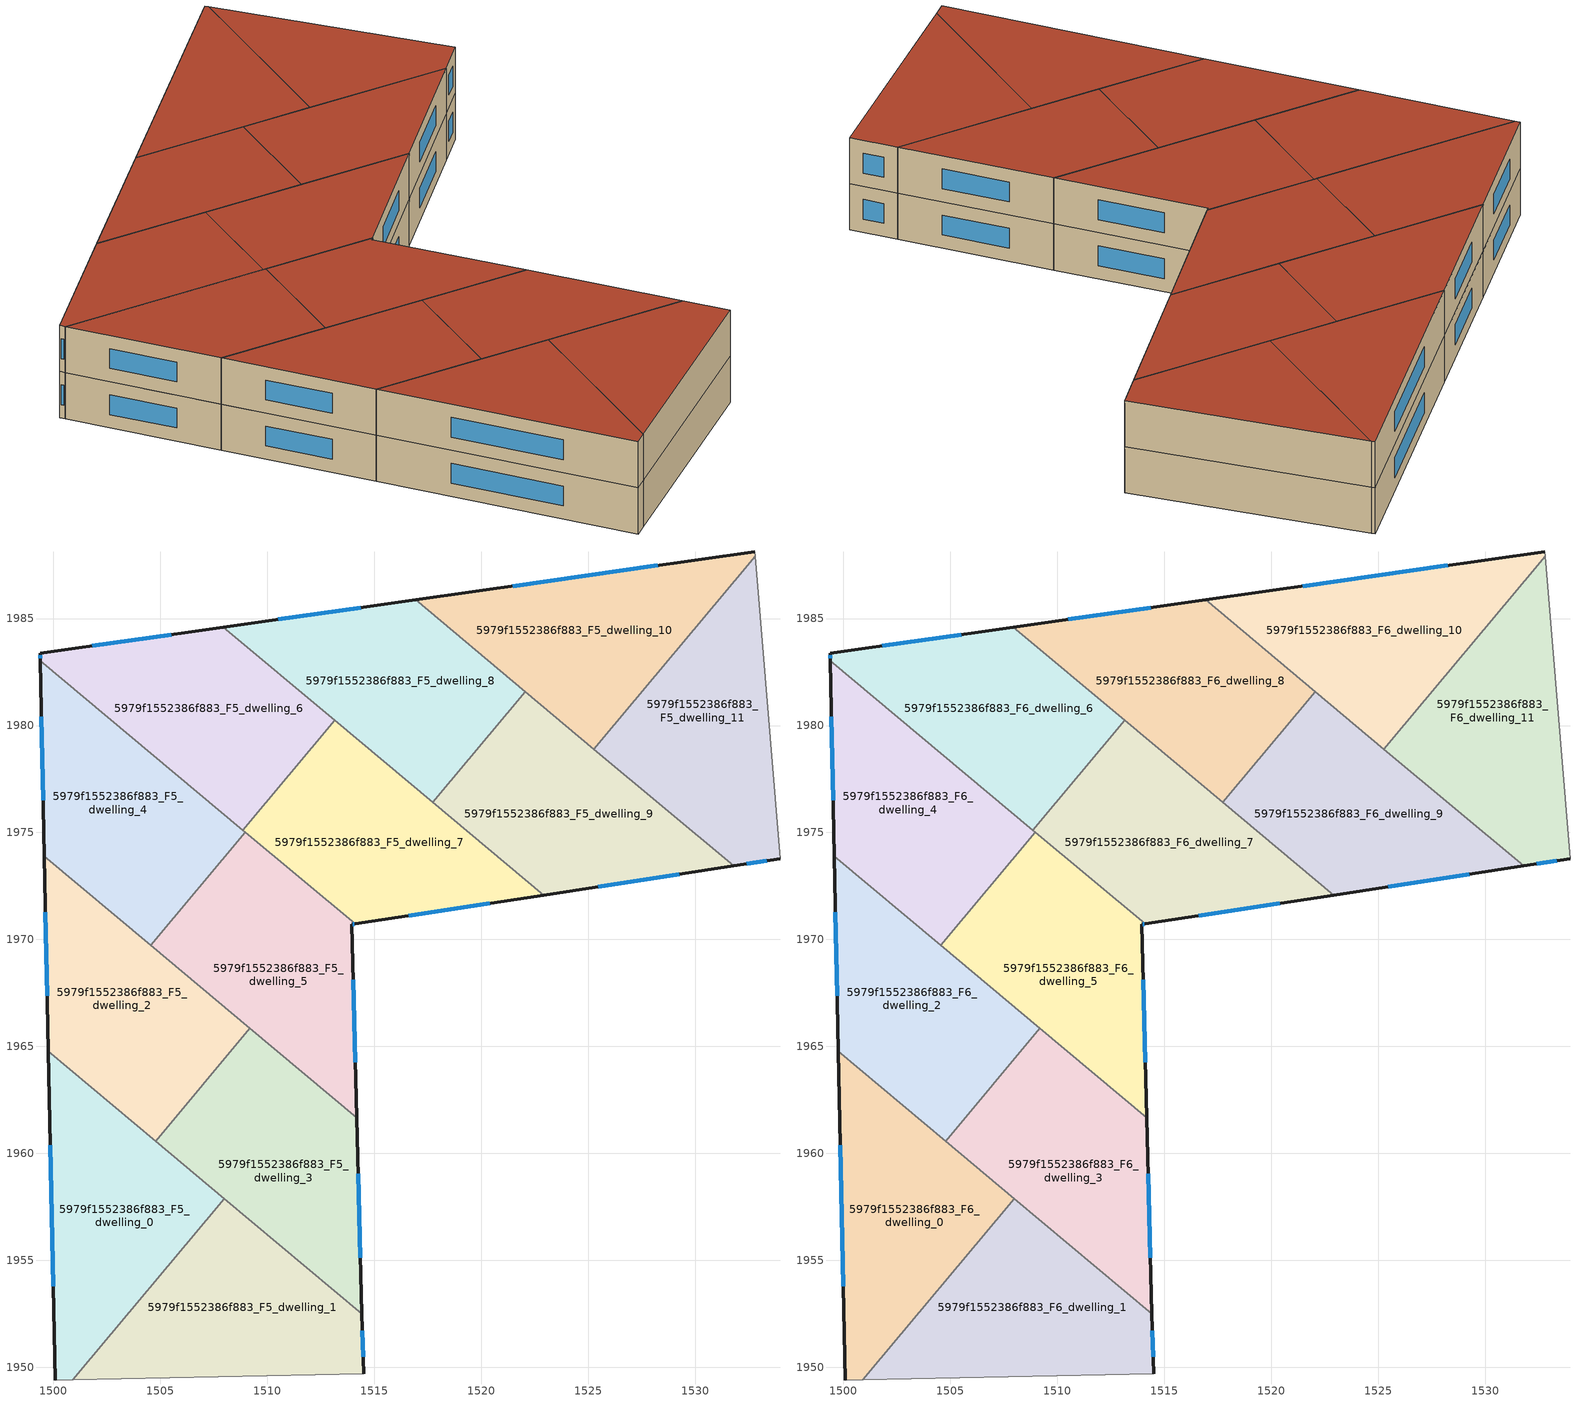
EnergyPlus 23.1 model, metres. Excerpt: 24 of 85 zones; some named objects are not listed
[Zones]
5979f1552386f883_F5_dwelling_0
 floor to 5979f1552386f883_F4_dwelling_0 (EU_floor_Construction): 1507.99,1957.89 1500.9,1949.41 1500.09,1949.4 1499.77,1964.77 z15
 wall outside (EU_wall_Construction): 1499.77,1964.77 1500.09,1949.4 z15:18
 wall to 5979f1552386f883_F5_dwelling_1 (EU_wall_Construction): 1500.9,1949.41 1507.99,1957.89 z15:18
 wall adiabatic (EU_wall_Construction): 1500.09,1949.4 1500.9,1949.41 z15:18
 wall to 5979f1552386f883_F5_dwelling_2 (EU_wall_Construction): 1504.79,1960.58 1499.77,1964.77 z15:18
 wall to 5979f1552386f883_F5_dwelling_3 (EU_wall_Construction): 1507.99,1957.89 1504.79,1960.58 z15:18
 window (EU_Window_Construction): 1499.86,1960.38 1500,1953.79 z15.86:17.14
5979f1552386f883_F5_dwelling_1
 floor to 5979f1552386f883_F4_dwelling_1 (EU_floor_Construction): 1514.43,1952.51 1514.5,1949.7 1500.9,1949.41 1507.99,1957.89 z15
 wall outside (EU_wall_Construction): 1514.5,1949.7 1514.43,1952.51 z15:18
 wall adiabatic (EU_wall_Construction): 1500.9,1949.41 1514.5,1949.7 z15:18
 wall to 5979f1552386f883_F5_dwelling_3 (EU_wall_Construction): 1514.43,1952.51 1507.99,1957.89 z15:18
 window (EU_Window_Construction): 1514.48,1950.5 1514.45,1951.71 z15.86:17.14
5979f1552386f883_F5_dwelling_10
 floor to 5979f1552386f883_F4_dwelling_10 (EU_floor_Construction): 1532.79,1988.12 1532.8,1987.91 1525.27,1978.9 1516.93,1985.87 z15
 wall outside (EU_wall_Construction): 1532.79,1988.12 1516.93,1985.87 z15:18
 wall to 5979f1552386f883_F5_dwelling_11 (EU_wall_Construction): 1525.27,1978.9 1532.8,1987.91 z15:18
 wall adiabatic (EU_wall_Construction): 1532.8,1987.91 1532.79,1988.12 z15:18
 wall to 5979f1552386f883_F5_dwelling_8 (EU_wall_Construction): 1516.93,1985.87 1522.06,1981.58 z15:18
 wall to 5979f1552386f883_F5_dwelling_9 (EU_wall_Construction): 1522.06,1981.58 1525.27,1978.9 z15:18
 window (EU_Window_Construction): 1528.26,1987.48 1521.46,1986.52 z15.86:17.14
5979f1552386f883_F5_dwelling_11
 floor to 5979f1552386f883_F4_dwelling_11 (EU_floor_Construction): 1532.8,1987.91 1533.96,1973.77 1531.8,1973.44 1525.27,1978.9 z15
 wall outside (EU_wall_Construction): 1531.8,1973.44 1533.96,1973.77 z15:18
 wall adiabatic (EU_wall_Construction): 1533.96,1973.77 1532.8,1987.91 z15:18
 wall to 5979f1552386f883_F5_dwelling_9 (EU_wall_Construction): 1525.27,1978.9 1531.8,1973.44 z15:18
 window (EU_Window_Construction): 1532.42,1973.53 1533.35,1973.67 z15.86:17.14
5979f1552386f883_F5_dwelling_2
 floor to 5979f1552386f883_F4_dwelling_2 (EU_floor_Construction): 1509.19,1965.84 1504.78,1960.58 1499.77,1964.77 1499.58,1973.89 z15
 wall outside (EU_wall_Construction): 1499.58,1973.89 1499.77,1964.77 z15:18
 wall to 5979f1552386f883_F5_dwelling_3 (EU_wall_Construction): 1504.78,1960.58 1509.19,1965.84 z15:18
 wall to 5979f1552386f883_F5_dwelling_4 (EU_wall_Construction): 1504.56,1969.72 1499.58,1973.89 z15:18
 wall to 5979f1552386f883_F5_dwelling_5 (EU_wall_Construction): 1509.19,1965.85 1504.56,1969.72 z15:18
 window (EU_Window_Construction): 1499.63,1971.28 1499.71,1967.38 z15.86:17.14
5979f1552386f883_F5_dwelling_3
 floor to 5979f1552386f883_F4_dwelling_3 (EU_floor_Construction): 1514.18,1961.67 1514.43,1952.51 1504.78,1960.58 1509.19,1965.84 z15
 wall outside (EU_wall_Construction): 1514.43,1952.51 1514.18,1961.67 z15:18
 wall to 5979f1552386f883_F5_dwelling_5 (EU_wall_Construction): 1514.18,1961.67 1509.19,1965.84 z15:18
 window (EU_Window_Construction): 1514.36,1955.13 1514.25,1959.05 z15.86:17.14
5979f1552386f883_F5_dwelling_4
 floor to 5979f1552386f883_F4_dwelling_4 (EU_floor_Construction): 1508.98,1975.01 1504.56,1969.72 1499.58,1973.89 1499.39,1983.03 z15
 wall outside (EU_wall_Construction): 1499.39,1983.03 1499.58,1973.89 z15:18
 wall to 5979f1552386f883_F5_dwelling_5 (EU_wall_Construction): 1504.56,1969.72 1508.98,1975.01 z15:18
 wall to 5979f1552386f883_F5_dwelling_6 (EU_wall_Construction): 1508.86,1975.11 1499.39,1983.03 z15:18
 wall to 5979f1552386f883_F5_dwelling_7 (EU_wall_Construction): 1508.98,1975.01 1508.86,1975.11 z15:18
 window (EU_Window_Construction): 1499.44,1980.42 1499.52,1976.5 z15.86:17.14
5979f1552386f883_F5_dwelling_5
 floor to 5979f1552386f883_F4_dwelling_5 (EU_floor_Construction): 1514.1,1970.73 1513.94,1970.7 1514.18,1961.67 1504.56,1969.72 1508.98,1975.01 z15
 wall outside (EU_wall_Construction): 1514.18,1961.67 1513.94,1970.7 1514.1,1970.73 z15:18
 wall to 5979f1552386f883_F5_dwelling_7 (EU_wall_Construction): 1514.1,1970.73 1508.98,1975.01 z15:18
 window (EU_Window_Construction): 1513.99,1970.71 1514.06,1970.72 / 1514.11,1964.25 1514.01,1968.12 z15.86:17.14
5979f1552386f883_F5_dwelling_6
 floor to 5979f1552386f883_F4_dwelling_6 (EU_floor_Construction): 1513.16,1980.25 1508.86,1975.11 1499.39,1983.03 1499.38,1983.38 1507.96,1984.6 z15
 wall outside (EU_wall_Construction): 1507.96,1984.6 1499.38,1983.38 1499.39,1983.03 z15:18
 wall to 5979f1552386f883_F5_dwelling_7 (EU_wall_Construction): 1508.86,1975.11 1513.16,1980.25 z15:18
 wall to 5979f1552386f883_F5_dwelling_8 (EU_wall_Construction): 1513.16,1980.25 1507.96,1984.6 z15:18
 window (EU_Window_Construction): 1499.38,1983.28 1499.39,1983.13 / 1505.51,1984.25 1501.83,1983.73 z15.86:17.14
5979f1552386f883_F5_dwelling_7
 floor to 5979f1552386f883_F4_dwelling_7 (EU_floor_Construction): 1522.92,1972.08 1514.1,1970.73 1508.86,1975.11 1513.16,1980.25 z15
 wall outside (EU_wall_Construction): 1514.1,1970.73 1522.92,1972.08 z15:18
 wall to 5979f1552386f883_F5_dwelling_9 (EU_wall_Construction): 1522.92,1972.08 1517.74,1976.41 z15:18
 wall to 5979f1552386f883_F5_dwelling_8 (EU_wall_Construction): 1517.74,1976.41 1513.15,1980.25 z15:18
 window (EU_Window_Construction): 1516.62,1971.11 1520.4,1971.69 z15.86:17.14
5979f1552386f883_F5_dwelling_8
 floor to 5979f1552386f883_F4_dwelling_8 (EU_floor_Construction): 1522.07,1981.58 1517.74,1976.41 1507.96,1984.6 1516.93,1985.87 z15
 wall outside (EU_wall_Construction): 1516.93,1985.87 1507.96,1984.6 z15:18
 wall to 5979f1552386f883_F5_dwelling_9 (EU_wall_Construction): 1517.74,1976.41 1522.07,1981.58 z15:18
 window (EU_Window_Construction): 1514.37,1985.51 1510.52,1984.96 z15.86:17.14
5979f1552386f883_F5_dwelling_9
 floor to 5979f1552386f883_F4_dwelling_9 (EU_floor_Construction): 1531.8,1973.44 1522.92,1972.08 1517.74,1976.41 1522.07,1981.58 z15
 wall outside (EU_wall_Construction): 1522.92,1972.08 1531.8,1973.44 z15:18
 window (EU_Window_Construction): 1525.46,1972.47 1529.26,1973.05 z15.86:17.14
5979f1552386f883_F6_dwelling_0
 floor to 5979f1552386f883_F5_dwelling_0 (EU_floor_Construction): 1507.99,1957.89 1500.9,1949.41 1500.09,1949.4 1499.77,1964.77 z18
 wall outside (EU_wall_Construction): 1499.77,1964.77 1500.09,1949.4 z18:21
 wall to 5979f1552386f883_F6_dwelling_1 (EU_wall_Construction): 1500.9,1949.41 1507.99,1957.89 z18:21
 wall adiabatic (EU_wall_Construction): 1500.09,1949.4 1500.9,1949.41 z18:21
 wall to 5979f1552386f883_F6_dwelling_2 (EU_wall_Construction): 1504.79,1960.58 1499.77,1964.77 z18:21
 wall to 5979f1552386f883_F6_dwelling_3 (EU_wall_Construction): 1507.99,1957.89 1504.79,1960.58 z18:21
 window (EU_Window_Construction): 1499.86,1960.38 1500,1953.79 z18.86:20.14
 roof outside (EU_roof_Construction): 1500.9,1949.41 1507.99,1957.89 1499.77,1964.77 1500.09,1949.4 z21
5979f1552386f883_F6_dwelling_1
 floor to 5979f1552386f883_F5_dwelling_1 (EU_floor_Construction): 1514.43,1952.51 1514.5,1949.7 1500.9,1949.41 1507.99,1957.89 z18
 wall outside (EU_wall_Construction): 1514.5,1949.7 1514.43,1952.51 z18:21
 wall adiabatic (EU_wall_Construction): 1500.9,1949.41 1514.5,1949.7 z18:21
 wall to 5979f1552386f883_F6_dwelling_3 (EU_wall_Construction): 1514.43,1952.51 1507.99,1957.89 z18:21
 window (EU_Window_Construction): 1514.48,1950.5 1514.45,1951.71 z18.86:20.14
 roof outside (EU_roof_Construction): 1514.5,1949.7 1514.43,1952.51 1507.99,1957.89 1500.9,1949.41 z21
5979f1552386f883_F6_dwelling_10
 floor to 5979f1552386f883_F5_dwelling_10 (EU_floor_Construction): 1532.79,1988.12 1532.8,1987.91 1525.27,1978.9 1516.93,1985.87 z18
 wall outside (EU_wall_Construction): 1532.79,1988.12 1516.93,1985.87 z18:21
 wall to 5979f1552386f883_F6_dwelling_11 (EU_wall_Construction): 1525.27,1978.9 1532.8,1987.91 z18:21
 wall adiabatic (EU_wall_Construction): 1532.8,1987.91 1532.79,1988.12 z18:21
 wall to 5979f1552386f883_F6_dwelling_8 (EU_wall_Construction): 1516.93,1985.87 1522.06,1981.58 z18:21
 wall to 5979f1552386f883_F6_dwelling_9 (EU_wall_Construction): 1522.06,1981.58 1525.27,1978.9 z18:21
 window (EU_Window_Construction): 1528.26,1987.48 1521.46,1986.52 z18.86:20.14
 roof outside (EU_roof_Construction): 1525.27,1978.9 1532.8,1987.91 1532.79,1988.12 1516.93,1985.87 z21
5979f1552386f883_F6_dwelling_11
 floor to 5979f1552386f883_F5_dwelling_11 (EU_floor_Construction): 1532.8,1987.91 1533.96,1973.77 1531.8,1973.44 1525.27,1978.9 z18
 wall outside (EU_wall_Construction): 1531.8,1973.44 1533.96,1973.77 z18:21
 wall adiabatic (EU_wall_Construction): 1533.96,1973.77 1532.8,1987.91 z18:21
 wall to 5979f1552386f883_F6_dwelling_9 (EU_wall_Construction): 1525.27,1978.9 1531.8,1973.44 z18:21
 window (EU_Window_Construction): 1532.42,1973.53 1533.35,1973.67 z18.86:20.14
 roof outside (EU_roof_Construction): 1533.96,1973.77 1532.8,1987.91 1525.27,1978.9 1531.8,1973.44 z21
5979f1552386f883_F6_dwelling_2
 floor to 5979f1552386f883_F5_dwelling_2 (EU_floor_Construction): 1509.19,1965.84 1504.78,1960.58 1499.77,1964.77 1499.58,1973.89 z18
 wall outside (EU_wall_Construction): 1499.58,1973.89 1499.77,1964.77 z18:21
 wall to 5979f1552386f883_F6_dwelling_3 (EU_wall_Construction): 1504.78,1960.58 1509.19,1965.84 z18:21
 wall to 5979f1552386f883_F6_dwelling_4 (EU_wall_Construction): 1504.56,1969.72 1499.58,1973.89 z18:21
 wall to 5979f1552386f883_F6_dwelling_5 (EU_wall_Construction): 1509.19,1965.85 1504.56,1969.72 z18:21
 window (EU_Window_Construction): 1499.63,1971.28 1499.71,1967.38 z18.86:20.14
 roof outside (EU_roof_Construction): 1504.78,1960.58 1509.19,1965.84 1499.58,1973.89 1499.77,1964.77 z21
5979f1552386f883_F6_dwelling_3
 floor to 5979f1552386f883_F5_dwelling_3 (EU_floor_Construction): 1514.18,1961.67 1514.43,1952.51 1504.78,1960.58 1509.19,1965.84 z18
 wall outside (EU_wall_Construction): 1514.43,1952.51 1514.18,1961.67 z18:21
 wall to 5979f1552386f883_F6_dwelling_5 (EU_wall_Construction): 1514.18,1961.67 1509.19,1965.84 z18:21
 window (EU_Window_Construction): 1514.36,1955.13 1514.25,1959.05 z18.86:20.14
 roof outside (EU_roof_Construction): 1514.43,1952.51 1514.18,1961.67 1509.19,1965.84 1504.78,1960.58 z21
5979f1552386f883_F6_dwelling_4
 floor to 5979f1552386f883_F5_dwelling_4 (EU_floor_Construction): 1508.98,1975.01 1504.56,1969.72 1499.58,1973.89 1499.39,1983.03 z18
 wall outside (EU_wall_Construction): 1499.39,1983.03 1499.58,1973.89 z18:21
 wall to 5979f1552386f883_F6_dwelling_5 (EU_wall_Construction): 1504.56,1969.72 1508.98,1975.01 z18:21
 wall to 5979f1552386f883_F6_dwelling_6 (EU_wall_Construction): 1508.86,1975.11 1499.39,1983.03 z18:21
 wall to 5979f1552386f883_F6_dwelling_7 (EU_wall_Construction): 1508.98,1975.01 1508.86,1975.11 z18:21
 window (EU_Window_Construction): 1499.44,1980.42 1499.52,1976.5 z18.86:20.14
 roof outside (EU_roof_Construction): 1504.56,1969.72 1508.98,1975.01 1499.39,1983.03 1499.58,1973.89 z21
5979f1552386f883_F6_dwelling_5
 floor to 5979f1552386f883_F5_dwelling_5 (EU_floor_Construction): 1514.1,1970.73 1513.94,1970.7 1514.18,1961.67 1504.56,1969.72 1508.98,1975.01 z18
 wall outside (EU_wall_Construction): 1514.18,1961.67 1513.94,1970.7 1514.1,1970.73 z18:21
 wall to 5979f1552386f883_F6_dwelling_7 (EU_wall_Construction): 1514.1,1970.73 1508.98,1975.01 z18:21
 window (EU_Window_Construction): 1513.99,1970.71 1514.06,1970.72 / 1514.11,1964.25 1514.01,1968.12 z18.86:20.14
 roof outside (EU_roof_Construction): 1514.18,1961.67 1513.94,1970.7 1514.1,1970.73 1508.98,1975.01 1504.56,1969.72 z21
5979f1552386f883_F6_dwelling_6
 floor to 5979f1552386f883_F5_dwelling_6 (EU_floor_Construction): 1513.16,1980.25 1508.86,1975.11 1499.39,1983.03 1499.38,1983.38 1507.96,1984.6 z18
 wall outside (EU_wall_Construction): 1507.96,1984.6 1499.38,1983.38 1499.39,1983.03 z18:21
 wall to 5979f1552386f883_F6_dwelling_7 (EU_wall_Construction): 1508.86,1975.11 1513.16,1980.25 z18:21
 wall to 5979f1552386f883_F6_dwelling_8 (EU_wall_Construction): 1513.16,1980.25 1507.96,1984.6 z18:21
 window (EU_Window_Construction): 1499.38,1983.28 1499.39,1983.13 / 1505.51,1984.25 1501.83,1983.73 z18.86:20.14
 roof outside (EU_roof_Construction): 1508.86,1975.11 1513.16,1980.25 1507.96,1984.6 1499.38,1983.38 1499.39,1983.03 z21
5979f1552386f883_F6_dwelling_7
 floor to 5979f1552386f883_F5_dwelling_7 (EU_floor_Construction): 1522.92,1972.08 1514.1,1970.73 1508.86,1975.11 1513.16,1980.25 z18
 wall outside (EU_wall_Construction): 1514.1,1970.73 1522.92,1972.08 z18:21
 wall to 5979f1552386f883_F6_dwelling_9 (EU_wall_Construction): 1522.92,1972.08 1517.74,1976.41 z18:21
 wall to 5979f1552386f883_F6_dwelling_8 (EU_wall_Construction): 1517.74,1976.41 1513.15,1980.25 z18:21
 window (EU_Window_Construction): 1516.62,1971.11 1520.4,1971.69 z18.86:20.14
 roof outside (EU_roof_Construction): 1522.92,1972.08 1513.16,1980.25 1508.86,1975.11 1514.1,1970.73 z21
5979f1552386f883_F6_dwelling_8
 floor to 5979f1552386f883_F5_dwelling_8 (EU_floor_Construction): 1522.07,1981.58 1517.74,1976.41 1507.96,1984.6 1516.93,1985.87 z18
 wall outside (EU_wall_Construction): 1516.93,1985.87 1507.96,1984.6 z18:21
 wall to 5979f1552386f883_F6_dwelling_9 (EU_wall_Construction): 1517.74,1976.41 1522.07,1981.58 z18:21
 window (EU_Window_Construction): 1514.37,1985.51 1510.52,1984.96 z18.86:20.14
 roof outside (EU_roof_Construction): 1517.74,1976.41 1522.07,1981.58 1516.93,1985.87 1507.96,1984.6 z21
5979f1552386f883_F6_dwelling_9
 floor to 5979f1552386f883_F5_dwelling_9 (EU_floor_Construction): 1531.8,1973.44 1522.92,1972.08 1517.74,1976.41 1522.07,1981.58 z18
 wall outside (EU_wall_Construction): 1522.92,1972.08 1531.8,1973.44 z18:21
 window (EU_Window_Construction): 1525.46,1972.47 1529.26,1973.05 z18.86:20.14
 roof outside (EU_roof_Construction): 1531.8,1973.44 1522.07,1981.58 1517.74,1976.41 1522.92,1972.08 z21
[Building]
EU S2 Campaign: North Axis=0; Terrain=City; Solar Distribution=FullExterior
[Site:Location]
Helsinki-Vantaa.AP: Latitude=60.317; Longitude=24.963; Time Zone=2; Elevation=54.6
[SizingPeriod:WeatherFileDays]
AnnualSizingPeriod: Begin Month=1; Begin Day of Month=1; End Month=12; End Day of Month=31; Day of Week for Start Day=Monday; Use Weather File Daylight Saving Period=No; Use Weather File Rain and Snow Indicators=No
[MATERIAL]
EU_InternalMass_Material: Roughness=MediumRough; Thickness=0.1; Conductivity=1; Density=1800; Specific Heat=900; Thermal Absorptance=0.9; Solar Absorptance=0.7; Visible Absorptance=0.7
[MATERIAL:NOMASS] Roughness=MediumRough; Thermal Absorptance=0.9; Solar Absorptance=0.7; Visible Absorptance=0.7
Name | Thermal Resistance
EU_wall_NoMass | 1.10183
EU_roof_NoMass; EU_floor_NoMass | 1.70606
[WINDOWMATERIAL:SIMPLEGLAZINGSYSTEM]
EU_Window_SimpleGlazing: UFactor=3.11035; Solar Heat Gain Coefficient=0.8; Visible Transmittance=0.8
[CONSTRUCTION]
EU_wall_Construction: EU_wall_NoMass
EU_roof_Construction: EU_roof_NoMass
EU_floor_Construction: EU_floor_NoMass
EU_Window_Construction: EU_Window_SimpleGlazing
EU_InternalMass_Construction: EU_InternalMass_Material
[ZONE] Type=1; Multiplier=1; Ceiling Height=autocalculate; Floor Area=autocalculate; Part of Total Floor Area=Yes
Name | Volume
5979f1552386f883_F5_dwelling_0; 5979f1552386f883_F6_dwelling_0; 5979f1552386f883_F5_dwelling_10; 5979f1552386f883_F6_dwelling_10 | 196.559
5979f1552386f883_F5_dwelling_1; 5979f1552386f883_F6_dwelling_1 | 196.585
5979f1552386f883_F5_dwelling_11; 5979f1552386f883_F6_dwelling_11 | 196.534
5979f1552386f883_F5_dwelling_2; 5979f1552386f883_F6_dwelling_2 | 196.565
5979f1552386f883_F5_dwelling_3; 5979f1552386f883_F6_dwelling_3; 5979f1552386f883_F5_dwelling_9; 5979f1552386f883_F6_dwelling_9 | 196.572
5979f1552386f883_F5_dwelling_4; 5979f1552386f883_F6_dwelling_4 | 196.539
5979f1552386f883_F5_dwelling_5; 5979f1552386f883_F6_dwelling_5 | 196.563
5979f1552386f883_F5_dwelling_6; 5979f1552386f883_F6_dwelling_6 | 196.592
5979f1552386f883_F5_dwelling_7; 5979f1552386f883_F6_dwelling_7; 5979f1552386f883_F5_dwelling_8; 5979f1552386f883_F6_dwelling_8 | 196.581
[INTERNALMASS] Construction=EU_InternalMass_Construction
Name | Zone or ZoneList | Surface Area
5979f1552386f883_F5_dwelling_0_EU_InternalMass | 5979f1552386f883_F5_dwelling_0 | 65.52
5979f1552386f883_F5_dwelling_1_EU_InternalMass | 5979f1552386f883_F5_dwelling_1 | 65.5283
5979f1552386f883_F5_dwelling_2_EU_InternalMass | 5979f1552386f883_F5_dwelling_2 | 65.5216
5979f1552386f883_F5_dwelling_3_EU_InternalMass | 5979f1552386f883_F5_dwelling_3 | 65.5238
5979f1552386f883_F5_dwelling_4_EU_InternalMass | 5979f1552386f883_F5_dwelling_4 | 65.5132
5979f1552386f883_F5_dwelling_5_EU_InternalMass | 5979f1552386f883_F5_dwelling_5 | 65.5209
5979f1552386f883_F5_dwelling_6_EU_InternalMass | 5979f1552386f883_F5_dwelling_6 | 65.5305
5979f1552386f883_F5_dwelling_7_EU_InternalMass | 5979f1552386f883_F5_dwelling_7 | 65.5269
5979f1552386f883_F5_dwelling_8_EU_InternalMass | 5979f1552386f883_F5_dwelling_8 | 65.527
5979f1552386f883_F5_dwelling_9_EU_InternalMass | 5979f1552386f883_F5_dwelling_9 | 65.524
5979f1552386f883_F5_dwelling_10_EU_InternalMass | 5979f1552386f883_F5_dwelling_10 | 65.5197
5979f1552386f883_F5_dwelling_11_EU_InternalMass | 5979f1552386f883_F5_dwelling_11 | 65.5115
5979f1552386f883_F6_dwelling_0_EU_InternalMass | 5979f1552386f883_F6_dwelling_0 | 65.52
5979f1552386f883_F6_dwelling_1_EU_InternalMass | 5979f1552386f883_F6_dwelling_1 | 65.5283
5979f1552386f883_F6_dwelling_2_EU_InternalMass | 5979f1552386f883_F6_dwelling_2 | 65.5216
5979f1552386f883_F6_dwelling_3_EU_InternalMass | 5979f1552386f883_F6_dwelling_3 | 65.5238
5979f1552386f883_F6_dwelling_4_EU_InternalMass | 5979f1552386f883_F6_dwelling_4 | 65.5132
5979f1552386f883_F6_dwelling_5_EU_InternalMass | 5979f1552386f883_F6_dwelling_5 | 65.5209
5979f1552386f883_F6_dwelling_6_EU_InternalMass | 5979f1552386f883_F6_dwelling_6 | 65.5305
5979f1552386f883_F6_dwelling_7_EU_InternalMass | 5979f1552386f883_F6_dwelling_7 | 65.5269
5979f1552386f883_F6_dwelling_8_EU_InternalMass | 5979f1552386f883_F6_dwelling_8 | 65.527
5979f1552386f883_F6_dwelling_9_EU_InternalMass | 5979f1552386f883_F6_dwelling_9 | 65.524
5979f1552386f883_F6_dwelling_10_EU_InternalMass | 5979f1552386f883_F6_dwelling_10 | 65.5197
5979f1552386f883_F6_dwelling_11_EU_InternalMass | 5979f1552386f883_F6_dwelling_11 | 65.5115
[OTHEREQUIPMENT] Fuel Type=Electricity; Design Level Calculation Method=Watts/Area; Power per Zone Floor Area=1; Fraction Latent=0; Fraction Radiant=0; Fraction Lost=0; Carbon Dioxide Generation Rate=0; EndUse Subcategory=EU_Step8_InternalGains
Name | Zone or ZoneList or Space or SpaceList | Schedule
EU_Step8_InternalGain_5979f1552386f883_F5_dwelling_0_f000 | 5979f1552386f883_F5_dwelling_0 | EU_Step8_GainSchedule_5979f1552386f883_F5_dwelling_0_f000
EU_Step8_InternalGain_5979f1552386f883_F5_dwelling_1_f000 | 5979f1552386f883_F5_dwelling_1 | EU_Step8_GainSchedule_5979f1552386f883_F5_dwelling_1_f000
EU_Step8_InternalGain_5979f1552386f883_F5_dwelling_2_f000 | 5979f1552386f883_F5_dwelling_2 | EU_Step8_GainSchedule_5979f1552386f883_F5_dwelling_2_f000
EU_Step8_InternalGain_5979f1552386f883_F5_dwelling_3_f000 | 5979f1552386f883_F5_dwelling_3 | EU_Step8_GainSchedule_5979f1552386f883_F5_dwelling_3_f000
EU_Step8_InternalGain_5979f1552386f883_F5_dwelling_4_f000 | 5979f1552386f883_F5_dwelling_4 | EU_Step8_GainSchedule_5979f1552386f883_F5_dwelling_4_f000
EU_Step8_InternalGain_5979f1552386f883_F5_dwelling_5_f000 | 5979f1552386f883_F5_dwelling_5 | EU_Step8_GainSchedule_5979f1552386f883_F5_dwelling_5_f000
EU_Step8_InternalGain_5979f1552386f883_F5_dwelling_6_f000 | 5979f1552386f883_F5_dwelling_6 | EU_Step8_GainSchedule_5979f1552386f883_F5_dwelling_6_f000
EU_Step8_InternalGain_5979f1552386f883_F5_dwelling_7_f000 | 5979f1552386f883_F5_dwelling_7 | EU_Step8_GainSchedule_5979f1552386f883_F5_dwelling_7_f000
EU_Step8_InternalGain_5979f1552386f883_F5_dwelling_8_f000 | 5979f1552386f883_F5_dwelling_8 | EU_Step8_GainSchedule_5979f1552386f883_F5_dwelling_8_f000
EU_Step8_InternalGain_5979f1552386f883_F5_dwelling_9_f000 | 5979f1552386f883_F5_dwelling_9 | EU_Step8_GainSchedule_5979f1552386f883_F5_dwelling_9_f000
EU_Step8_InternalGain_5979f1552386f883_F5_dwelling_10_f000 | 5979f1552386f883_F5_dwelling_10 | EU_Step8_GainSchedule_5979f1552386f883_F5_dwelling_10_f000
EU_Step8_InternalGain_5979f1552386f883_F5_dwelling_11_f000 | 5979f1552386f883_F5_dwelling_11 | EU_Step8_GainSchedule_5979f1552386f883_F5_dwelling_11_f000
EU_Step8_InternalGain_5979f1552386f883_F6_dwelling_0_f000 | 5979f1552386f883_F6_dwelling_0 | EU_Step8_GainSchedule_5979f1552386f883_F6_dwelling_0_f000
EU_Step8_InternalGain_5979f1552386f883_F6_dwelling_1_f000 | 5979f1552386f883_F6_dwelling_1 | EU_Step8_GainSchedule_5979f1552386f883_F6_dwelling_1_f000
EU_Step8_InternalGain_5979f1552386f883_F6_dwelling_2_f000 | 5979f1552386f883_F6_dwelling_2 | EU_Step8_GainSchedule_5979f1552386f883_F6_dwelling_2_f000
EU_Step8_InternalGain_5979f1552386f883_F6_dwelling_3_f000 | 5979f1552386f883_F6_dwelling_3 | EU_Step8_GainSchedule_5979f1552386f883_F6_dwelling_3_f000
EU_Step8_InternalGain_5979f1552386f883_F6_dwelling_4_f000 | 5979f1552386f883_F6_dwelling_4 | EU_Step8_GainSchedule_5979f1552386f883_F6_dwelling_4_f000
EU_Step8_InternalGain_5979f1552386f883_F6_dwelling_5_f000 | 5979f1552386f883_F6_dwelling_5 | EU_Step8_GainSchedule_5979f1552386f883_F6_dwelling_5_f000
EU_Step8_InternalGain_5979f1552386f883_F6_dwelling_6_f000 | 5979f1552386f883_F6_dwelling_6 | EU_Step8_GainSchedule_5979f1552386f883_F6_dwelling_6_f000
EU_Step8_InternalGain_5979f1552386f883_F6_dwelling_7_f000 | 5979f1552386f883_F6_dwelling_7 | EU_Step8_GainSchedule_5979f1552386f883_F6_dwelling_7_f000
EU_Step8_InternalGain_5979f1552386f883_F6_dwelling_8_f000 | 5979f1552386f883_F6_dwelling_8 | EU_Step8_GainSchedule_5979f1552386f883_F6_dwelling_8_f000
EU_Step8_InternalGain_5979f1552386f883_F6_dwelling_9_f000 | 5979f1552386f883_F6_dwelling_9 | EU_Step8_GainSchedule_5979f1552386f883_F6_dwelling_9_f000
EU_Step8_InternalGain_5979f1552386f883_F6_dwelling_10_f000 | 5979f1552386f883_F6_dwelling_10 | EU_Step8_GainSchedule_5979f1552386f883_F6_dwelling_10_f000
EU_Step8_InternalGain_5979f1552386f883_F6_dwelling_11_f000 | 5979f1552386f883_F6_dwelling_11 | EU_Step8_GainSchedule_5979f1552386f883_F6_dwelling_11_f000
[ZONEVENTILATION:DESIGNFLOWRATE] Schedule=EU_AlwaysOn; Design Flow Rate Calculation Method=AirChanges/Hour; Air Changes per Hour=0.756316; Ventilation Type=Natural; Fan Pressure Rise=0; Fan Total Efficiency=1; Constant Term Coefficient=1; Temperature Term Coefficient=0; Velocity Term Coefficient=0; Velocity Squared Term Coefficient=0; Minimum Indoor Temperature=-100; Maximum Indoor Temperature=100; Delta Temperature=-100; Minimum Outdoor Temperature=-100; Maximum Outdoor Temperature=100; Maximum Wind Speed=40
Name | Zone or ZoneList or Space or SpaceList
EU_ConstantAir_5979f1552386f883_F5_dwelling_0 | 5979f1552386f883_F5_dwelling_0
EU_ConstantAir_5979f1552386f883_F5_dwelling_1 | 5979f1552386f883_F5_dwelling_1
EU_ConstantAir_5979f1552386f883_F5_dwelling_2 | 5979f1552386f883_F5_dwelling_2
EU_ConstantAir_5979f1552386f883_F5_dwelling_3 | 5979f1552386f883_F5_dwelling_3
EU_ConstantAir_5979f1552386f883_F5_dwelling_4 | 5979f1552386f883_F5_dwelling_4
EU_ConstantAir_5979f1552386f883_F5_dwelling_5 | 5979f1552386f883_F5_dwelling_5
EU_ConstantAir_5979f1552386f883_F5_dwelling_6 | 5979f1552386f883_F5_dwelling_6
EU_ConstantAir_5979f1552386f883_F5_dwelling_7 | 5979f1552386f883_F5_dwelling_7
EU_ConstantAir_5979f1552386f883_F5_dwelling_8 | 5979f1552386f883_F5_dwelling_8
EU_ConstantAir_5979f1552386f883_F5_dwelling_9 | 5979f1552386f883_F5_dwelling_9
EU_ConstantAir_5979f1552386f883_F5_dwelling_10 | 5979f1552386f883_F5_dwelling_10
EU_ConstantAir_5979f1552386f883_F5_dwelling_11 | 5979f1552386f883_F5_dwelling_11
EU_ConstantAir_5979f1552386f883_F6_dwelling_0 | 5979f1552386f883_F6_dwelling_0
EU_ConstantAir_5979f1552386f883_F6_dwelling_1 | 5979f1552386f883_F6_dwelling_1
EU_ConstantAir_5979f1552386f883_F6_dwelling_2 | 5979f1552386f883_F6_dwelling_2
EU_ConstantAir_5979f1552386f883_F6_dwelling_3 | 5979f1552386f883_F6_dwelling_3
EU_ConstantAir_5979f1552386f883_F6_dwelling_4 | 5979f1552386f883_F6_dwelling_4
EU_ConstantAir_5979f1552386f883_F6_dwelling_5 | 5979f1552386f883_F6_dwelling_5
EU_ConstantAir_5979f1552386f883_F6_dwelling_6 | 5979f1552386f883_F6_dwelling_6
EU_ConstantAir_5979f1552386f883_F6_dwelling_7 | 5979f1552386f883_F6_dwelling_7
EU_ConstantAir_5979f1552386f883_F6_dwelling_8 | 5979f1552386f883_F6_dwelling_8
EU_ConstantAir_5979f1552386f883_F6_dwelling_9 | 5979f1552386f883_F6_dwelling_9
EU_ConstantAir_5979f1552386f883_F6_dwelling_10 | 5979f1552386f883_F6_dwelling_10
EU_ConstantAir_5979f1552386f883_F6_dwelling_11 | 5979f1552386f883_F6_dwelling_11
[HVACTEMPLATE:ZONE:IDEALLOADSAIRSYSTEM] System Availability Schedule=EU_AlwaysOn; Maximum Heating Supply Air Temperature=50; Minimum Cooling Supply Air Temperature=13; Maximum Heating Supply Air Humidity Ratio=0.0156; Minimum Cooling Supply Air Humidity Ratio=0.0077; Heating Limit=NoLimit; Cooling Limit=NoLimit; Heating Availability Schedule=EU_AlwaysOn; Cooling Availability Schedule=EU_CoolingOff; Dehumidification Control Type=ConstantSensibleHeatRatio; Cooling Sensible Heat Ratio=0.7; Dehumidification Setpoint=60; Humidification Control Type=None; Humidification Setpoint=30; Outdoor Air Method=None; Outdoor Air Flow Rate per Person=0.00944; Outdoor Air Flow Rate per Zone Floor Area=0; Outdoor Air Flow Rate per Zone=0; Demand Controlled Ventilation Type=None; Outdoor Air Economizer Type=NoEconomizer; Heat Recovery Type=None; Sensible Heat Recovery Effectiveness=0.7; Latent Heat Recovery Effectiveness=0.65
Name | Template Thermostat
5979f1552386f883_F5_dwelling_0 | EU_HeatOnly_5979f1552386f883_F5_dwelling_0
5979f1552386f883_F5_dwelling_1 | EU_HeatOnly_5979f1552386f883_F5_dwelling_1
5979f1552386f883_F5_dwelling_2 | EU_HeatOnly_5979f1552386f883_F5_dwelling_2
5979f1552386f883_F5_dwelling_3 | EU_HeatOnly_5979f1552386f883_F5_dwelling_3
5979f1552386f883_F5_dwelling_4 | EU_HeatOnly_5979f1552386f883_F5_dwelling_4
5979f1552386f883_F5_dwelling_5 | EU_HeatOnly_5979f1552386f883_F5_dwelling_5
5979f1552386f883_F5_dwelling_6 | EU_HeatOnly_5979f1552386f883_F5_dwelling_6
5979f1552386f883_F5_dwelling_7 | EU_HeatOnly_5979f1552386f883_F5_dwelling_7
5979f1552386f883_F5_dwelling_8 | EU_HeatOnly_5979f1552386f883_F5_dwelling_8
5979f1552386f883_F5_dwelling_9 | EU_HeatOnly_5979f1552386f883_F5_dwelling_9
5979f1552386f883_F5_dwelling_10 | EU_HeatOnly_5979f1552386f883_F5_dwelling_10
5979f1552386f883_F5_dwelling_11 | EU_HeatOnly_5979f1552386f883_F5_dwelling_11
5979f1552386f883_F6_dwelling_0 | EU_HeatOnly_5979f1552386f883_F6_dwelling_0
5979f1552386f883_F6_dwelling_1 | EU_HeatOnly_5979f1552386f883_F6_dwelling_1
5979f1552386f883_F6_dwelling_2 | EU_HeatOnly_5979f1552386f883_F6_dwelling_2
5979f1552386f883_F6_dwelling_3 | EU_HeatOnly_5979f1552386f883_F6_dwelling_3
5979f1552386f883_F6_dwelling_4 | EU_HeatOnly_5979f1552386f883_F6_dwelling_4
5979f1552386f883_F6_dwelling_5 | EU_HeatOnly_5979f1552386f883_F6_dwelling_5
5979f1552386f883_F6_dwelling_6 | EU_HeatOnly_5979f1552386f883_F6_dwelling_6
5979f1552386f883_F6_dwelling_7 | EU_HeatOnly_5979f1552386f883_F6_dwelling_7
5979f1552386f883_F6_dwelling_8 | EU_HeatOnly_5979f1552386f883_F6_dwelling_8
5979f1552386f883_F6_dwelling_9 | EU_HeatOnly_5979f1552386f883_F6_dwelling_9
5979f1552386f883_F6_dwelling_10 | EU_HeatOnly_5979f1552386f883_F6_dwelling_10
5979f1552386f883_F6_dwelling_11 | EU_HeatOnly_5979f1552386f883_F6_dwelling_11
[SIZING:ZONE] Zone Cooling Design Supply Air Temperature Input Method=SupplyAirTemperature; Zone Cooling Design Supply Air Temperature=13; Zone Heating Design Supply Air Temperature Input Method=SupplyAirTemperature; Zone Heating Design Supply Air Temperature=50; Zone Cooling Design Supply Air Humidity Ratio=0.008; Zone Heating Design Supply Air Humidity Ratio=0.008; Cooling Design Air Flow Method=DesignDay; Cooling Design Air Flow Rate=0; Cooling Minimum Air Flow per Zone Floor Area=0.000762; Cooling Minimum Air Flow=0; Cooling Minimum Air Flow Fraction=0.2; Heating Design Air Flow Method=DesignDay; Heating Design Air Flow Rate=0; Heating Maximum Air Flow per Zone Floor Area=0.002032; Heating Maximum Air Flow=0.141576; Heating Maximum Air Flow Fraction=0.3; Account for Dedicated Outdoor Air System=No; Dedicated Outdoor Air System Control Strategy=NeutralSupplyAir; Dedicated Outdoor Air Low Setpoint Temperature for Design=autosize; Dedicated Outdoor Air High Setpoint Temperature for Design=autosize; Zone Load Sizing Method=Sensible Load Only No Latent Load; Zone Latent Cooling Design Supply Air Humidity Ratio Input Method=HumidityRatioDifference; Zone Cooling Design Supply Air Humidity Ratio Difference=0.005; Zone Latent Heating Design Supply Air Humidity Ratio Input Method=HumidityRatioDifference; Zone Humidification Design Supply Air Humidity Ratio Difference=0.005
5979f1552386f883_F5_dwelling_0; 5979f1552386f883_F5_dwelling_1; 5979f1552386f883_F5_dwelling_2; 5979f1552386f883_F5_dwelling_3; 5979f1552386f883_F5_dwelling_4; 5979f1552386f883_F5_dwelling_5; 5979f1552386f883_F5_dwelling_6; 5979f1552386f883_F5_dwelling_7; 5979f1552386f883_F5_dwelling_8; 5979f1552386f883_F5_dwelling_9; 5979f1552386f883_F5_dwelling_10; 5979f1552386f883_F5_dwelling_11; 5979f1552386f883_F6_dwelling_0; 5979f1552386f883_F6_dwelling_1; 5979f1552386f883_F6_dwelling_2; 5979f1552386f883_F6_dwelling_3; 5979f1552386f883_F6_dwelling_4; 5979f1552386f883_F6_dwelling_5; 5979f1552386f883_F6_dwelling_6; 5979f1552386f883_F6_dwelling_7; 5979f1552386f883_F6_dwelling_8; 5979f1552386f883_F6_dwelling_9; 5979f1552386f883_F6_dwelling_10; 5979f1552386f883_F6_dwelling_11
[SCHEDULE:CONSTANT]
Name | Hourly Value
EU_AlwaysOn | 1
EU_CoolingOff | 0
[SCHEDULE:FILE] Column Number=1; Rows to Skip at Top=0; Number of Hours of Data=8760; Column Separator=Comma; Interpolate to Timestep=No; Minutes per Item=60; Adjust Schedule for Daylight Savings=Yes
Name | File
EU_Step8_GainSchedule_5979f1552386f883_F5_dwelling_0_f000 | ../../schedules/5979f1552386f883/5979f1552386f883_F5_dwelling_0_f000_gain.csv
EU_Step8_GainSchedule_5979f1552386f883_F5_dwelling_1_f000 | ../../schedules/5979f1552386f883/5979f1552386f883_F5_dwelling_1_f000_gain.csv
EU_Step8_GainSchedule_5979f1552386f883_F5_dwelling_2_f000 | ../../schedules/5979f1552386f883/5979f1552386f883_F5_dwelling_2_f000_gain.csv
EU_Step8_GainSchedule_5979f1552386f883_F5_dwelling_3_f000 | ../../schedules/5979f1552386f883/5979f1552386f883_F5_dwelling_3_f000_gain.csv
EU_Step8_GainSchedule_5979f1552386f883_F5_dwelling_4_f000 | ../../schedules/5979f1552386f883/5979f1552386f883_F5_dwelling_4_f000_gain.csv
EU_Step8_GainSchedule_5979f1552386f883_F5_dwelling_5_f000 | ../../schedules/5979f1552386f883/5979f1552386f883_F5_dwelling_5_f000_gain.csv
EU_Step8_GainSchedule_5979f1552386f883_F5_dwelling_6_f000 | ../../schedules/5979f1552386f883/5979f1552386f883_F5_dwelling_6_f000_gain.csv
EU_Step8_GainSchedule_5979f1552386f883_F5_dwelling_7_f000 | ../../schedules/5979f1552386f883/5979f1552386f883_F5_dwelling_7_f000_gain.csv
EU_Step8_GainSchedule_5979f1552386f883_F5_dwelling_8_f000 | ../../schedules/5979f1552386f883/5979f1552386f883_F5_dwelling_8_f000_gain.csv
EU_Step8_GainSchedule_5979f1552386f883_F5_dwelling_9_f000 | ../../schedules/5979f1552386f883/5979f1552386f883_F5_dwelling_9_f000_gain.csv
EU_Step8_GainSchedule_5979f1552386f883_F5_dwelling_10_f000 | ../../schedules/5979f1552386f883/5979f1552386f883_F5_dwelling_10_f000_gain.csv
EU_Step8_GainSchedule_5979f1552386f883_F5_dwelling_11_f000 | ../../schedules/5979f1552386f883/5979f1552386f883_F5_dwelling_11_f000_gain.csv
EU_Step8_GainSchedule_5979f1552386f883_F6_dwelling_0_f000 | ../../schedules/5979f1552386f883/5979f1552386f883_F6_dwelling_0_f000_gain.csv
EU_Step8_GainSchedule_5979f1552386f883_F6_dwelling_1_f000 | ../../schedules/5979f1552386f883/5979f1552386f883_F6_dwelling_1_f000_gain.csv
EU_Step8_GainSchedule_5979f1552386f883_F6_dwelling_2_f000 | ../../schedules/5979f1552386f883/5979f1552386f883_F6_dwelling_2_f000_gain.csv
EU_Step8_GainSchedule_5979f1552386f883_F6_dwelling_3_f000 | ../../schedules/5979f1552386f883/5979f1552386f883_F6_dwelling_3_f000_gain.csv
EU_Step8_GainSchedule_5979f1552386f883_F6_dwelling_4_f000 | ../../schedules/5979f1552386f883/5979f1552386f883_F6_dwelling_4_f000_gain.csv
EU_Step8_GainSchedule_5979f1552386f883_F6_dwelling_5_f000 | ../../schedules/5979f1552386f883/5979f1552386f883_F6_dwelling_5_f000_gain.csv
EU_Step8_GainSchedule_5979f1552386f883_F6_dwelling_6_f000 | ../../schedules/5979f1552386f883/5979f1552386f883_F6_dwelling_6_f000_gain.csv
EU_Step8_GainSchedule_5979f1552386f883_F6_dwelling_7_f000 | ../../schedules/5979f1552386f883/5979f1552386f883_F6_dwelling_7_f000_gain.csv
EU_Step8_GainSchedule_5979f1552386f883_F6_dwelling_8_f000 | ../../schedules/5979f1552386f883/5979f1552386f883_F6_dwelling_8_f000_gain.csv
EU_Step8_GainSchedule_5979f1552386f883_F6_dwelling_9_f000 | ../../schedules/5979f1552386f883/5979f1552386f883_F6_dwelling_9_f000_gain.csv
EU_Step8_GainSchedule_5979f1552386f883_F6_dwelling_10_f000 | ../../schedules/5979f1552386f883/5979f1552386f883_F6_dwelling_10_f000_gain.csv
EU_Step8_GainSchedule_5979f1552386f883_F6_dwelling_11_f000 | ../../schedules/5979f1552386f883/5979f1552386f883_F6_dwelling_11_f000_gain.csv
